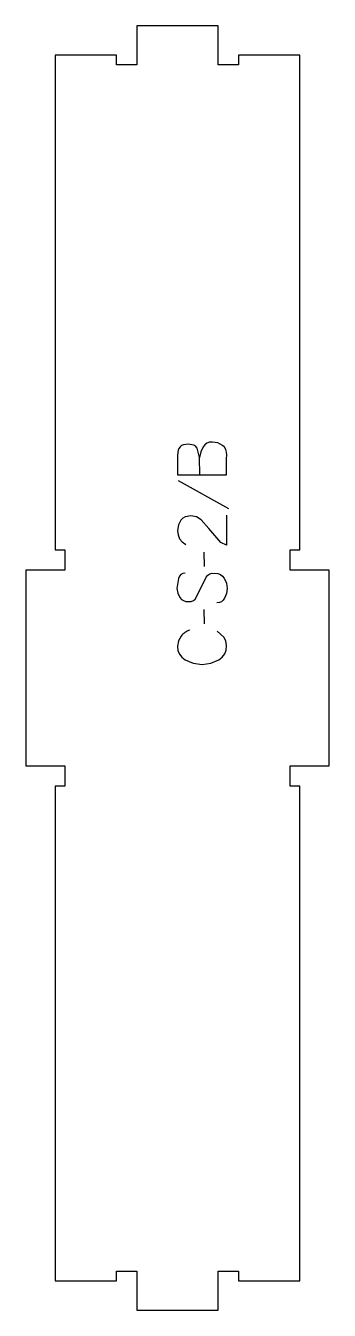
# Model space of a CAD drawing. Header units: millimetres. Extents: x -93 to 93, y -393 to 393.
import ezdxf

# ---------------------------------------------------------------- set-up
doc = ezdxf.new("R2010")
doc.units = ezdxf.units.MM
doc.layers.add('1_ANYTOOL_1MMDEEP_LABELS_S', color=2, linetype='Continuous', true_color=0xffff00)
doc.layers.add('4_ANYTOOL_CUTTHROUGH_OUTSI', color=5, linetype='Continuous', true_color=0x0000ff)

msp = doc.modelspace()

# ---------------------------------------------------------------- linework, layer by layer
at = {"layer": '1_ANYTOOL_1MMDEEP_LABELS_S'}
for p, q in [((0.47, 114.69), (31.24, 97.5)), ((16.11, 70.89), (16.2, 62.1)), ((16.11, 35.83), (16.2, 27.04))]:
    msp.add_line(p, q, dxfattribs=at)
for points in [[(0, 118.11), (30, 118.11), (30, 127.8), (30.09, 130.33), (29.97, 132.07), (29.51, 133.61), (28.69, 134.94), (27.51, 136.07), (24.63, 137.65), (21.47, 138.17), (19.58, 137.99), (17.98, 137.44), (16.67, 136.53), (15.64, 135.26), (14.22, 132.15), (13.54, 128.66)], [(13.67, 118.11), (13.54, 128.66), (12, 134.36), (11.14, 135.46), (9.93, 136.25), (6.47, 136.89), (3.64, 136.47), (2.53, 135.95), (1.62, 135.21), (0.91, 134.27), (0.4, 133.12), (0, 130.2), (0, 118.11)], [(29.96, 93.47), (29.91, 75.17), (26.54, 76.74), (19.07, 85.2), (14.36, 90.64), (11.58, 92.41), (8.23, 93), (4.68, 92.37), (3.27, 91.58), (2.1, 90.47), (0.53, 87.61), (0, 84.09), (0.32, 81.34), (1.28, 79.01), (2.87, 77.09), (5.1, 75.6)], [(4.59, 58.07), (3.2, 57.87), (2.07, 57.25), (1.2, 56.22), (0.6, 54.77), (-0.34, 48.69), (0.12, 45.72), (1.5, 43.07), (2.5, 41.98), (3.7, 41.21), (5.09, 40.74), (6.69, 40.59), (8.3, 40.76), (9.69, 41.29), (10.83, 42.18), (14.57, 49.59), (17.49, 55.63), (18.47, 56.79), (19.7, 57.58), (21.19, 57.99), (24.67, 57.72), (26.19, 57.09), (27.46, 56.13), (28.5, 54.86), (29.86, 51.87), (30.34, 48.64), (29.98, 45.48), (28.8, 42.6), (27.91, 41.4), (26.84, 40.54), (25.58, 40.03), (24.13, 39.86)]]:
    msp.add_lwpolyline(points, dxfattribs=at)
msp.add_lwpolyline([(7.5, 23.19, 0.131103), (2.14, 19.41), (0.54, 16.65), (0, 13.33), (0.29, 10.73), (1.18, 8.48), (2.65, 6.55), (4.71, 4.97), (9.62, 2.88), (15, 2.19), (20.39, 2.89), (25.33, 5.01), (27.37, 6.63), (28.83, 8.61), (29.71, 10.96), (30, 13.67), (29.59, 16.52), (28.37, 18.9), (24.17, 22.5)], format="xyb", dxfattribs=at)
at = {"layer": '4_ANYTOOL_CUTTHROUGH_OUTSI'}
msp.add_lwpolyline([(-74.75, -72.25), (-74.75, -374.75), (-37.25, -374.75), (-37.25, -369, -0.414214), (-37, -368.75), (-25, -368.75, -0.414214), (-24.75, -369), (-24.75, -392.75), (24.75, -392.75), (24.75, -369, -0.414214), (25, -368.75), (37, -368.75, -0.414214), (37.25, -369), (37.25, -374.75), (74.75, -374.75), (74.75, -72.25), (69, -72.25, -0.414214), (68.75, -72), (68.75, -60, -0.414214), (69, -59.75), (92.75, -59.75), (92.75, 59.75), (69, 59.75, -0.414214), (68.75, 60), (68.75, 72, -0.414214), (69, 72.25), (74.75, 72.25), (74.75, 374.75), (37.25, 374.75), (37.25, 369, -0.414214), (37, 368.75), (25, 368.75, -0.414214), (24.75, 369), (24.75, 392.75), (-24.75, 392.75), (-24.75, 369, -0.414214), (-25, 368.75), (-37, 368.75, -0.414214), (-37.25, 369), (-37.25, 374.75), (-74.75, 374.75), (-74.75, 72.25), (-69, 72.25, -0.414214), (-68.75, 72), (-68.75, 60, -0.414214), (-69, 59.75), (-92.75, 59.75), (-92.75, -59.75), (-69, -59.75, -0.414214), (-68.75, -60), (-68.75, -72, -0.414214), (-69, -72.25)], format="xyb", close=True, dxfattribs=at)

doc.saveas('drawing.dxf')
